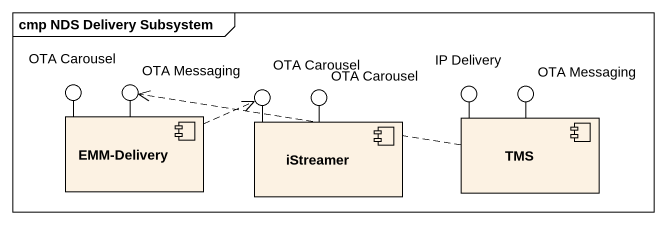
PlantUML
@startuml
mainframe cmp NDS Delivery Subsystem
() "OTA Carousel" as OTA_Carousel
() "OTA Messaging" as OTA_Messaging
() "OTA Carousel" as OTA_Carousel_2
() "OTA Carousel" as OTA_Carousel_3
() "IP Delivery" as IP_Delivery
() "OTA Messaging" as OTA_Messaging_2
component "EMM-Delivery" as EMM_Delivery
component iStreamer
component TMS
EMM_Delivery -up- OTA_Carousel
EMM_Delivery -up- OTA_Messaging
iStreamer -up- OTA_Carousel_2
iStreamer -up- OTA_Carousel_3
TMS -up- IP_Delivery
TMS -up- OTA_Messaging_2
EMM_Delivery .right.> OTA_Carousel_2
TMS .left.> OTA_Messaging
@enduml
